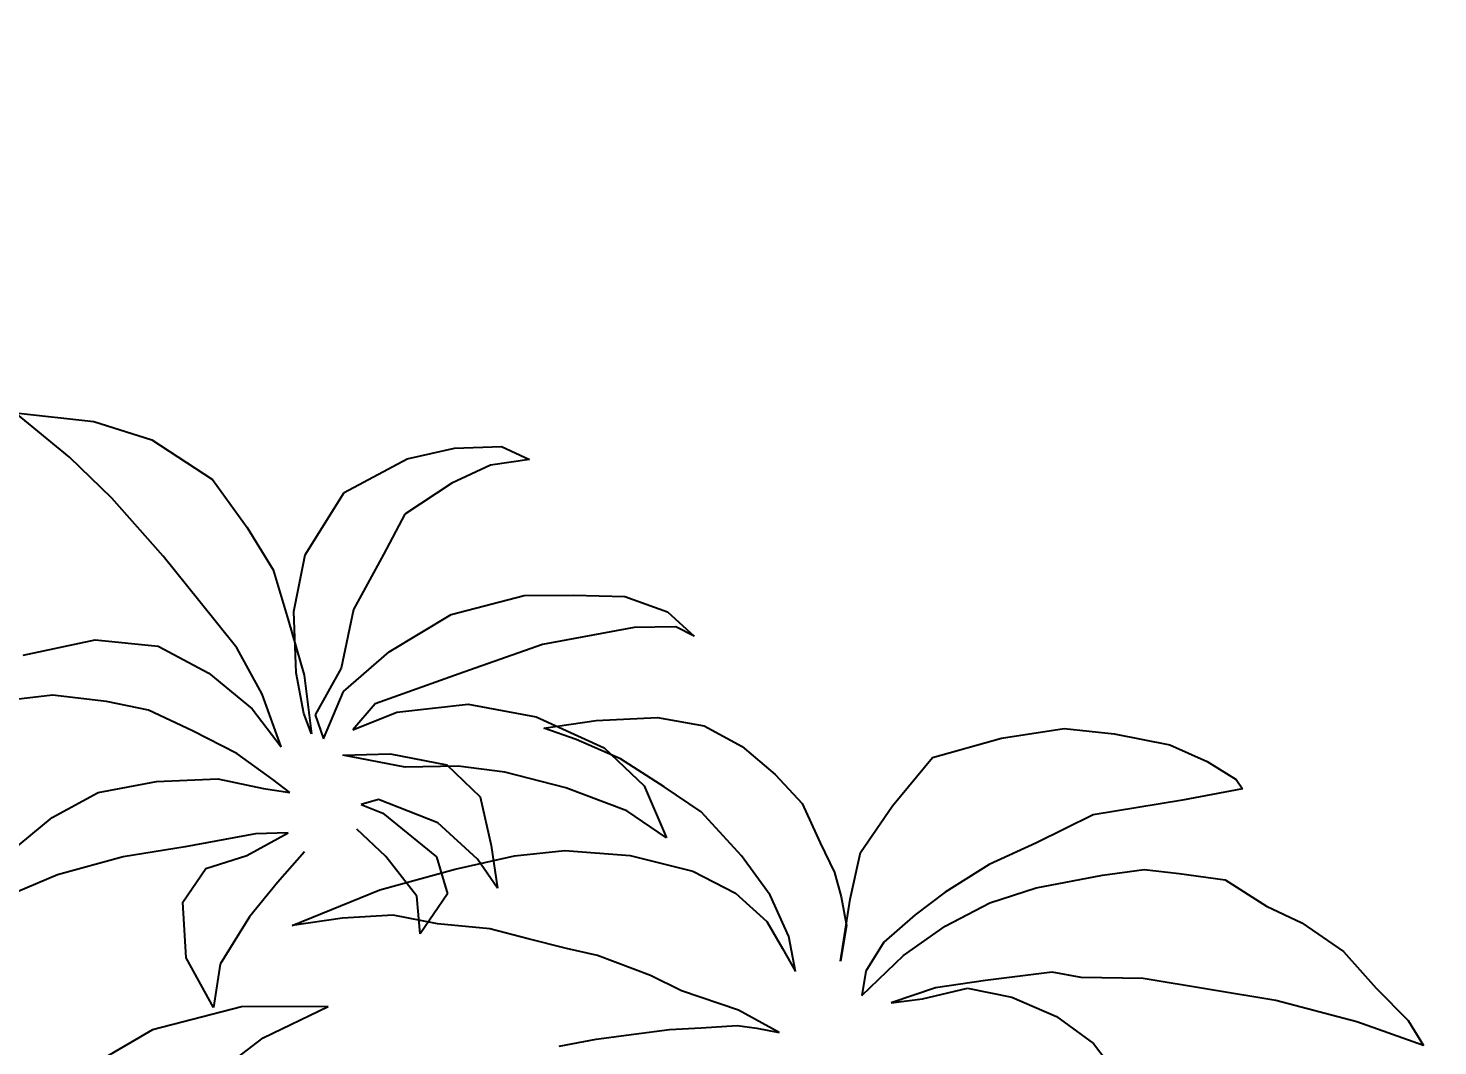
# Model space of a CAD drawing. Header units: inches. Extents: x 452443 to 881249, y 975131 to 1198310.
# Drawn here: x 481488 to 482164, y 1036520 to 1037007 of the extents above; entities that cross this region are included whole.
import ezdxf

# ---------------------------------------------------------------- set-up
doc = ezdxf.new("R2010")
doc.units = ezdxf.units.IN
doc.header["$LTSCALE"] = 3.5
doc.header["$MEASUREMENT"] = 0
doc.layers.add('thuocdo', color=3, linetype='Continuous')
doc.layers.add('TREE1', color=84, linetype='Continuous')
doc.styles.add('romand', font='romand.shx')
doc.dimstyles.new('TL100', dxfattribs={"dimscale": 100, "dimtxt": 2.5, "dimasz": 2, "dimexe": 2, "dimexo": 1, "dimgap": 1, "dimtad": 1, "dimdec": 0, "dimzin": 0, "dimdsep": 46, "dimtxsty": 'romand', "dimblk": 'ARCHTICK', "dimcen": 2, "dimdle": 2, "dimclrd": 256, "dimclre": 256, "dimclrt": 7, "dimadec": 0, "dimazin": 0, "dimtfac": 0.004, "dimtdec": 0, "dimtmove": 2, "dimatfit": 3, "dimfxl": 1, "dimtolj": 1, "dimtzin": 0, "dimlwd": 20, "dimlwe": 20, "dimarcsym": 1})

# ---------------------------------------------------------------- blocks, each defined once
blk = doc.blocks.new('tree34')
for p, q in [((948.7, 1149.8), (872.2, 1141.1)), ((895.9, 1106.3), (948.7, 1149.8)), ((872.2, 1141.1), (815.4, 1123.3)), ((473.7, 1116.6), (446.3, 1104)), ((519.7, 1115.1), (473.7, 1116.6)), ((815.4, 1123.3), (756.4, 1084.6)), ((446.3, 1104), (484.5, 1098.5)), ((565.9, 1104.6), (519.7, 1115.1)), ((627.4, 1071.6), (565.9, 1104.6)), ((854.5, 1066.1), (895.9, 1106.3)), ((484.5, 1098.5), (522.2, 1080.8)), ((522.2, 1080.8), (568.2, 1050.7)), ((756.4, 1084.6), (722.5, 1037.6)), ((665.8, 1010.9), (627.4, 1071.6)), ((804.6, 1009.6), (854.5, 1066.1)), ((568.2, 1050.7), (589.2, 1011.1)), ((722.5, 1037.6), (696.9, 996.1)), ((589.2, 1011.1), (618.3, 957.5)), ((676.7, 955.4), (665.8, 1010.9)), ((769.7, 966.3), (804.6, 1009.6)), ((696.9, 996.1), (682.3, 947.2)), ((353.3, 970.2), (311.3, 955)), ((403.5, 971.4), (353.3, 970.2)), ((451.6, 971.2), (403.5, 971.4)), ((522.9, 952.4), (451.6, 971.2)), ((732.4, 920), (769.7, 966.3)), ((311.3, 955), (285.4, 931.4)), ((583.7, 916), (522.9, 952.4)), ((618.3, 957.5), (630.6, 900)), ((674.3, 895.3), (676.7, 955.4)), ((285.4, 931.4), (303.2, 940.5)), ((303.2, 940.5), (344.1, 939.9)), ((344.1, 939.9), (433.5, 923)), ((682.3, 947.2), (666.7, 893.2)), ((871.1, 927.6), (809.3, 921.5)), ((941.3, 912.6), (871.1, 927.6)), ((433.5, 923), (510.4, 896)), ((628.1, 877.3), (583.7, 916)), ((707.8, 874.7), (732.4, 920)), ((809.3, 921.5), (759.8, 895.2)), ((510.4, 896), (597.3, 865.3)), ((630.6, 900), (655.8, 854.3)), ((666.7, 893.2), (659.5, 835.8)), ((666.8, 855.8), (674.3, 895.3)), ((759.8, 895.2), (717.6, 860.4)), ((647.8, 830.9), (628.1, 877.3)), ((689.1, 823.1), (707.8, 874.7)), ((859.7, 867.4), (912.5, 873.5)), ((912.5, 873.5), (959.6, 868.1)), ((506.3, 864.7), (439.8, 852.3)), ((576.1, 856.9), (506.3, 864.7)), ((619.2, 839.8), (576.1, 856.9)), ((597.3, 865.3), (619.2, 839.8)), ((659.5, 835.8), (666.8, 855.8)), ((717.6, 860.4), (689.1, 823.1)), ((775.9, 838.7), (818.9, 859.1)), ((818.9, 859.1), (859.7, 867.4)), ((-76.2, 841), (-125.3, 835.7)), ((-15.2, 831.6), (-76.2, 841)), ((275.7, 843.5), (238.5, 823.4)), ((321.2, 851.7), (275.7, 843.5)), ((381.3, 848.7), (321.2, 851.7)), ((439.8, 852.3), (373.5, 822.1)), ((432.2, 841.2), (381.3, 848.7)), ((400.8, 830.4), (432.2, 841.2)), ((655.8, 854.3), (647.8, 830.9)), ((-125.3, 835.7), (-179.6, 825)), ((52.3, 812.6), (-15.2, 831.6)), ((357.5, 811.4), (400.8, 830.4)), ((732.5, 816.7), (775.9, 838.7)), ((-179.6, 825), (-216.1, 808.9)), ((238.5, 823.4), (206.1, 796.1)), ((373.5, 822.1), (334.4, 785)), ((582.7, 816.4), (527.2, 805.6)), ((567.8, 803.2), (628.8, 814.9)), ((628.8, 814.9), (582.7, 816.4)), ((697.4, 791.2), (732.5, 816.7)), ((-216.1, 808.9), (-244.5, 791.3)), ((91.5, 765.5), (52.3, 812.6)), ((314.7, 783.9), (357.5, 811.4)), ((470.6, 798.4), (516.2, 804.1)), ((527.2, 805.6), (494.6, 774.3)), ((516.2, 804.1), (567.8, 803.2)), ((-244.5, 791.3), (-250.5, 782)), ((206.1, 796.1), (179.8, 767.6)), ((410.7, 783.1), (470.6, 798.4)), ((680.7, 778.4), (697.4, 791.2)), ((751, 791.8), (706.4, 782.4)), ((811.1, 789.3), (751, 791.8)), ((867.9, 778.6), (811.1, 789.3)), ((-250.5, 782), (-191.9, 770.9)), ((278.7, 759.4), (314.7, 783.9)), ((334.4, 785), (312.3, 734)), ((351.2, 760.5), (410.7, 783.1)), ((494.6, 774.3), (483.8, 726.5)), ((706.4, 782.4), (680.7, 778.4)), ((913.1, 754), (867.9, 778.6)), ((-191.9, 770.9), (-104.7, 756.5)), ((122.7, 719.9), (91.5, 765.5)), ((179.8, 767.6), (162.1, 729.2)), ((239.2, 716.7), (278.7, 759.4)), ((312.3, 734), (351.2, 760.5)), ((536.1, 748.7), (593.9, 771.6)), ((589.6, 758.2), (537.4, 715.7)), ((610.8, 766.6), (589.6, 758.2)), ((593.9, 771.6), (610.8, 766.6)), ((-104.7, 756.5), (-49.2, 729.3)), ((497.3, 713.3), (536.1, 748.7)), ((954.7, 719.5), (913.1, 754)), ((586.9, 715.9), (615.1, 742.7)), ((615.1, 742.7), (615.1, 742.7)), ((682.2, 738.9), (714.1, 738.2)), ((722.6, 717), (682.2, 738.9)), ((714.1, 738.2), (782.9, 725.2)), ((-49.2, 729.3), (-3, 708.1)), ((132.9, 674.1), (122.7, 719.9)), ((162.1, 729.2), (148.3, 700.4)), ((211, 678.1), (239.2, 716.7)), ((348.1, 717), (286.6, 701.5)), ((411.7, 721.7), (348.1, 717)), ((460.9, 716.6), (411.7, 721.7)), ((519.1, 703.5), (460.9, 716.6)), ((483.8, 726.5), (477.7, 684.9)), ((666.2, 720.5), (692.6, 690.6)), ((762.9, 704.1), (722.6, 717)), ((782.9, 725.2), (843.5, 715.6)), ((-154.5, 703.3), (-188.7, 699.3)), ((-113.7, 697.6), (-154.5, 703.3)), ((-3, 708.1), (40.1, 681.1)), ((477.7, 684.9), (497.3, 713.3)), ((592.7, 683.3), (519.1, 703.5)), ((537.4, 715.7), (526.5, 679.3)), ((556.4, 677.2), (586.9, 715.9)), ((785.2, 671.3), (762.9, 704.1)), ((843.5, 715.6), (907.9, 698)), ((-233.8, 693.2), (-274.2, 667.3)), ((-188.7, 699.3), (-233.8, 693.2)), ((-49.1, 685.4), (-113.7, 697.6)), ((148.3, 700.4), (141.7, 676.6)), ((286.6, 701.5), (244.9, 680.1)), ((692.6, 690.6), (720.1, 656.9)), ((907.9, 698), (975.6, 669.2)), ((-3.8, 670.6), (-49.1, 685.4)), ((40.1, 681.1), (69.3, 658.9)), ((141.7, 676.6), (136.4, 648.3)), ((192.9, 637.6), (211, 678.1)), ((244.9, 680.1), (214.5, 652.4)), ((526.5, 679.3), (553.1, 640.4)), ((553.1, 640.4), (556.4, 677.2)), ((678.2, 648.4), (592.7, 683.3)), ((-274.2, 667.3), (-308.7, 650.9)), ((40, 647.7), (-3.8, 670.6)), ((142.4, 613.7), (132.9, 674.1)), ((782.1, 616.7), (785.2, 671.3)), ((-308.7, 650.9), (-349.5, 623.1)), ((80.6, 619.1), (40, 647.7)), ((69.3, 658.9), (99.9, 632.2)), ((136.4, 648.3), (142.4, 613.7)), ((214.5, 652.4), (199.1, 626)), ((485.1, 645.2), (536.2, 650.1)), ((536.2, 650.1), (579.7, 658.6)), ((579.7, 658.6), (629.3, 655.5)), ((629.3, 655.5), (678.2, 648.4)), ((720.1, 656.9), (748.8, 610.6)), ((186.4, 603.3), (192.9, 637.6)), ((410.3, 625.8), (447.7, 635.5)), ((447.7, 635.5), (485.1, 645.2)), ((-349.5, 623.1), (-381.4, 587.3)), ((99.9, 632.2), (117.5, 603.8)), ((199.1, 626), (186.4, 603.3)), ((379.8, 619.1), (410.3, 625.8)), ((121.4, 580.1), (80.6, 619.1)), ((328, 599.6), (379.8, 619.1)), ((748.8, 610.6), (755.1, 568.4)), ((755.1, 568.4), (782.1, 616.7)), ((-218.5, 585.8), (-153.7, 596.5)), ((-153.7, 596.5), (-92.9, 597.6)), ((-92.9, 597.6), (-64.7, 602.7)), ((-64.7, 602.7), (0.7, 594.5)), ((0.7, 594.5), (49.5, 587.4)), ((117.5, 603.8), (121.4, 580.1)), ((297.9, 584.4), (328, 599.6)), ((-381.4, 587.3), (-412.5, 555.5)), ((-283.3, 575), (-218.5, 585.8)), ((18.1, 587.1), (-25.3, 578.5)), ((62.2, 576.6), (18.1, 587.1)), ((49.5, 587.4), (92.8, 572.9)), ((242.1, 565.7), (297.9, 584.4)), ((-362.5, 554.4), (-283.3, 575)), ((-25.3, 578.5), (-68.7, 559.6)), ((92.8, 572.9), (62.2, 576.6)), ((202.4, 543.9), (242.1, 565.7)), ((643.2, 569.4), (728, 569)), ((706.6, 538.6), (643.2, 569.4)), ((728, 569), (814.9, 546.4)), ((-412.5, 555.5), (-427.6, 531.2)), ((-427.6, 531.2), (-362.5, 554.4)), ((-68.7, 559.6), (-105.1, 533)), ((224.1, 548.1), (202.4, 543.9)), ((243.4, 550.8), (224.1, 548.1)), ((278.5, 548.3), (243.4, 550.8)), ((309.6, 546.6), (278.5, 548.3)), ((344.3, 542.2), (309.6, 546.6)), ((381.1, 537.3), (344.3, 542.2)), ((778, 484.2), (706.6, 538.6)), ((814.9, 546.4), (894.1, 500)), ((-105.1, 533), (-135.7, 492.8)), ((417.4, 530.4), (381.1, 537.3))]:
    blk.add_line(p, q)
blk = doc.blocks.new('A$C2C227CB5')
blk.add_blockref('tree34', (427.6, 0))
blk = doc.blocks.new('_ArchTick')
at = {"color": 0, "linetype": 'ByBlock', "const_width": 0.15}
blk.add_lwpolyline([(-0.5, -0.5), (0.5, 0.5)], dxfattribs=at)
blk = doc.blocks.new('*D3112')
at = {"layer": 'DEFPOINTS', "color": 0}
for p in [(478801.65, 1037086.68), (482801.65, 1033781.97), (482801.65, 1033727.66)]:
    blk.add_point(p, dxfattribs=at)
at = {"layer": 'thuocdo', "lineweight": 20}
for p, q in [((478801.65, 1036986.68), (478801.65, 1033581.97)), ((482801.65, 1033827.66), (482801.65, 1033981.97)), ((478601.65, 1033781.97), (483001.65, 1033781.97))]:
    blk.add_line(p, q, dxfattribs=at)
at = {"layer": 'thuocdo', "lineweight": 20, "xscale": 200, "yscale": 200, "zscale": 200, "rotation": 180}
blk.add_blockref('_ArchTick', (478801.65, 1033781.97), dxfattribs=at)
at = {"layer": 'thuocdo', "lineweight": 20, "xscale": 200, "yscale": 200, "zscale": 200}
blk.add_blockref('_ArchTick', (482801.65, 1033781.97), dxfattribs=at)
at = {"layer": 'thuocdo', "color": 7, "insert": (480801.65, 1034006.97), "char_height": 250, "attachment_point": 5, "style": 'romand'}
blk.add_mtext('\\A1;4000', dxfattribs=at)

msp = doc.modelspace()

# ---------------------------------------------------------------- block references
at = {"layer": 'TREE1', "xscale": -0.4899999999906868, "yscale": 0.4899999999906868, "zscale": 0.4899999999906868}
msp.add_blockref('A$C2C227CB5', (482156.67, 1036259.58), dxfattribs=at)

# ---------------------------------------------------------------- dimensions: what is measured, and where the dimension line sits
at = {"layer": 'thuocdo'}
dim = msp.add_linear_dim(base=(482801.65, 1033781.97), p1=(478801.65, 1037086.68), p2=(482801.65, 1033727.66), dimstyle='TL100', override={"dimarcsym": 1}, dxfattribs=at)
dim.commit()
dim.dimension.update_dxf_attribs({"geometry": '*D3112', "text_midpoint": (480801.65, 1034006.97)})

doc.saveas('drawing.dxf')
